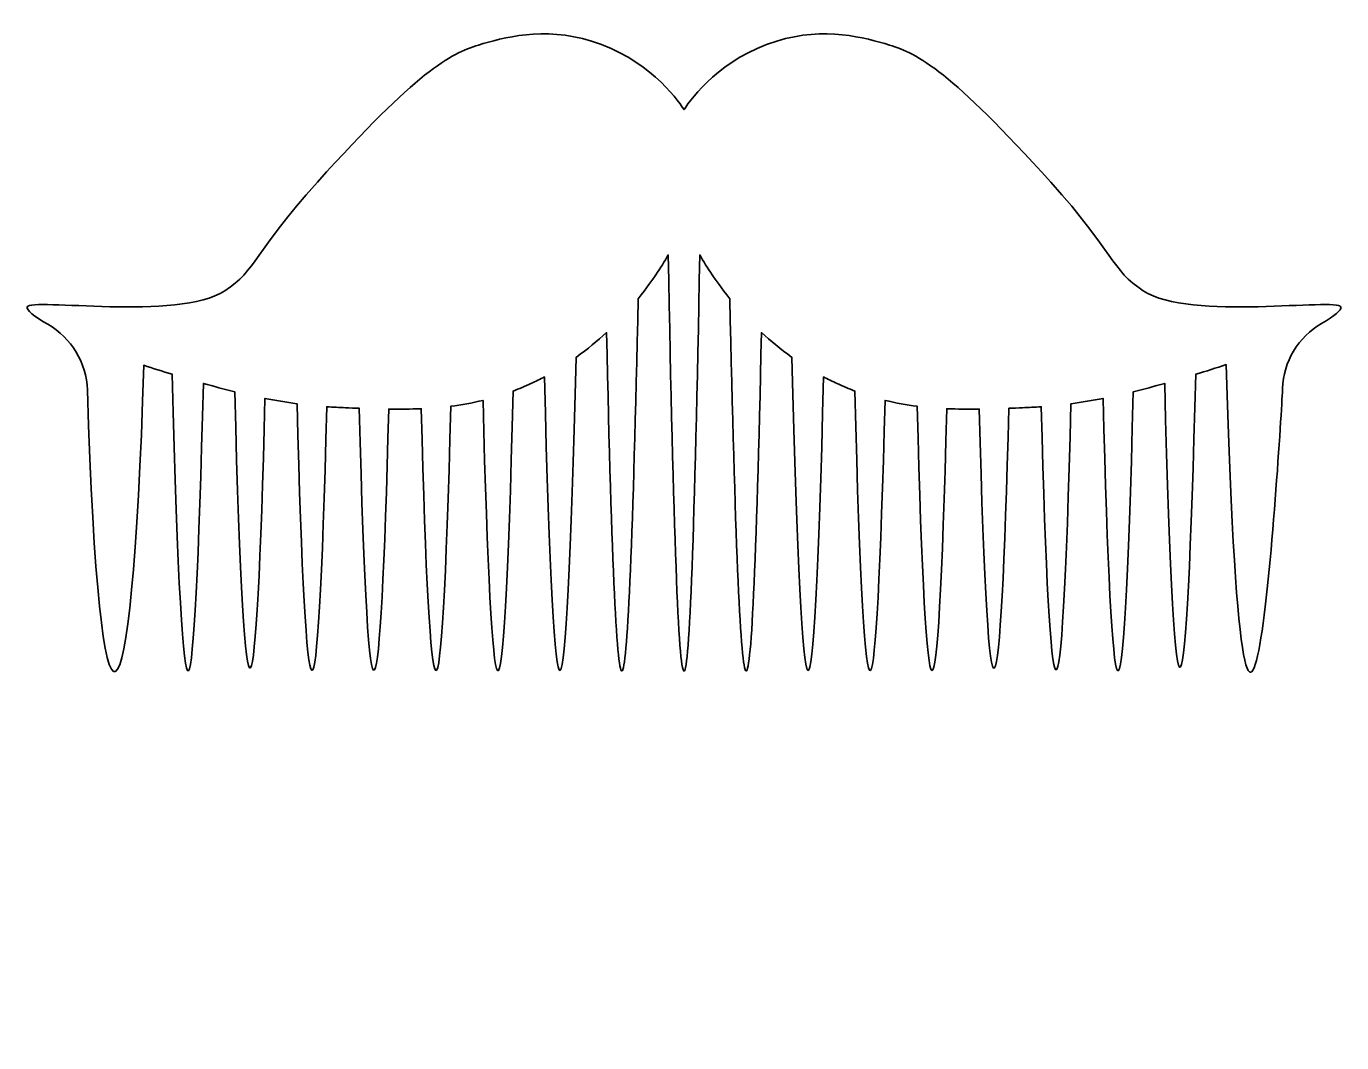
# Model space of a CAD drawing. Header units: inches. Extents: x 18.89 to 24.78, y -18.61 to -14.06.
import ezdxf

# ---------------------------------------------------------------- set-up
doc = ezdxf.new("R2010")
doc.units = ezdxf.units.IN
doc.header["$MEASUREMENT"] = 0
doc.layers.add('_U+0421_U+043B_U+043E_U+0439 1', color=7, linetype='Continuous')

msp = doc.modelspace()

# ---------------------------------------------------------------- linework, layer by layer
at = {"layer": '_U+0421_U+043B_U+043E_U+0439 1', "color": 22, "lineweight": 35, "true_color": 0xe52421}
msp.add_open_spline([(24.6867, -15.3946), (24.5824, -15.4555), (24.5159, -15.5648), (24.5122, -15.6856), (24.5122, -15.6856), (24.3512, -18.6137), (24.2591, -15.5785), (24.2158, -15.5932), (24.1704, -15.6077), (24.1232, -15.6219), (24.0819, -17.2518), (24.03, -17.4715), (23.9842, -15.6625), (23.9384, -15.6755), (23.8917, -15.6882), (23.8436, -15.7001), (23.7985, -17.4803), (23.7464, -17.2375), (23.7083, -15.7301), (23.6622, -15.739), (23.6145, -15.7469), (23.5646, -15.7535), (23.523, -17.3952), (23.4699, -17.283), (23.4316, -15.7668), (23.4041, -15.7688), (23.3763, -15.7705), (23.3475, -15.7716), (23.327, -15.7723), (23.3067, -15.7731), (23.2865, -15.7738), (23.2501, -17.2098), (23.1962, -17.4365), (23.1542, -15.7775), (23.1054, -15.7782), (23.057, -15.7779), (23.0088, -15.7759), (22.9686, -17.364), (22.9155, -17.3166), (22.8763, -15.7649), (22.8285, -15.7589), (22.7805, -15.7503), (22.7321, -15.7385), (22.6936, -17.2579), (22.6415, -17.4578), (22.5969, -15.6966), (22.5707, -15.6867), (22.5443, -15.6756), (22.5177, -15.6633), (22.4969, -15.6538), (22.4767, -15.6437), (22.4571, -15.6334), (22.4119, -17.4221), (22.3618, -17.3774), (22.3155, -15.5459), (22.2645, -15.5096), (22.219, -15.4719), (22.1789, -15.4347), (22.1334, -17.5585), (22.0828, -17.3966), (22.0374, -15.2833), (21.9995, -15.2364), (21.9733, -15.1982), (21.9585, -15.1763), (21.9377, -15.1457), (21.9192, -15.116), (21.9027, -15.0873), (21.8577, -17.5719), (21.8066, -17.5709), (21.7616, -15.0873), (21.7451, -15.116), (21.7266, -15.1457), (21.7059, -15.1763), (21.691, -15.1982), (21.6648, -15.2364), (21.6269, -15.2833), (21.5816, -17.3975), (21.531, -17.5576), (21.4854, -15.4347), (21.4453, -15.4719), (21.3999, -15.5096), (21.3489, -15.5459), (21.3024, -17.3807), (21.2524, -17.4189), (21.2072, -15.6334), (21.1876, -15.6437), (21.1674, -15.6538), (21.1467, -15.6633), (21.12, -15.6756), (21.0936, -15.6867), (21.0674, -15.6966), (21.0227, -17.4615), (20.9706, -17.255), (20.9322, -15.7385), (20.8838, -15.7503), (20.8359, -15.7589), (20.7881, -15.7649), (20.7468, -17.3946), (20.6938, -17.2854), (20.6555, -15.7759), (20.6073, -15.7779), (20.5589, -15.7782), (20.5101, -15.7775), (20.4738, -17.2107), (20.4205, -17.459), (20.3779, -15.7738), (20.3577, -15.7731), (20.3373, -15.7723), (20.3169, -15.7716), (20.2881, -15.7705), (20.2602, -15.7688), (20.2328, -15.7668), (20.192, -17.3792), (20.139, -17.3058), (20.0997, -15.7535), (20.0498, -15.7469), (20.0021, -15.739), (19.9561, -15.7301), (19.9182, -17.2272), (19.8652, -17.4569), (19.8208, -15.7001), (19.7726, -15.6882), (19.7259, -15.6755), (19.6802, -15.6625), (19.6393, -17.276), (19.5885, -17.4927), (19.5411, -15.6219), (19.4969, -15.6086), (19.4542, -15.5951), (19.4135, -15.5814), (19.3601, -17.3425), (19.2137, -17.4386), (19.1607, -15.6923), (19.157, -15.5699), (19.0894, -15.4588), (18.9833, -15.3979), (18.9203, -15.3617), (18.8874, -15.3336), (18.8917, -15.3206), (18.9059, -15.2777), (19.5678, -15.3836), (19.7757, -15.2484), (19.9201, -15.1545), (19.9043, -15.0789), (20.1906, -14.7614), (20.6369, -14.2663), (20.7847, -14.1862), (20.9122, -14.148), (21.021, -14.1155), (21.2018, -14.0641), (21.4173, -14.13), (21.6668, -14.2063), (21.7966, -14.3841), (21.8322, -14.4367), (21.8677, -14.3841), (21.9976, -14.2063), (22.2471, -14.13), (22.4625, -14.0641), (22.6433, -14.1155), (22.7522, -14.148), (22.8796, -14.1862), (23.0274, -14.2663), (23.4738, -14.7614), (23.76, -15.0789), (23.7442, -15.1545), (23.8886, -15.2484), (24.0965, -15.3836), (24.7584, -15.2777), (24.7726, -15.3206), (24.7768, -15.3332), (24.746, -15.36), (24.6867, -15.3946)], degree=3, knots=[0, 0, 0, 0, 1, 1, 1, 2, 2, 2, 3, 3, 3, 4, 4, 4, 5, 5, 5, 6, 6, 6, 7, 7, 7, 8, 8, 8, 9, 9, 9, 10, 10, 10, 11, 11, 11, 12, 12, 12, 13, 13, 13, 14, 14, 14, 15, 15, 15, 16, 16, 16, 17, 17, 17, 18, 18, 18, 19, 19, 19, 20, 20, 20, 21, 21, 21, 22, 22, 22, 23, 23, 23, 24, 24, 24, 25, 25, 25, 26, 26, 26, 27, 27, 27, 28, 28, 28, 29, 29, 29, 30, 30, 30, 31, 31, 31, 32, 32, 32, 33, 33, 33, 34, 34, 34, 35, 35, 35, 36, 36, 36, 37, 37, 37, 38, 38, 38, 39, 39, 39, 40, 40, 40, 41, 41, 41, 42, 42, 42, 43, 43, 43, 44, 44, 44, 45, 45, 45, 46, 46, 46, 47, 47, 47, 48, 48, 48, 49, 49, 49, 50, 50, 50, 51, 51, 51, 52, 52, 52, 53, 53, 53, 54, 54, 54, 55, 55, 55, 56, 56, 56, 57, 57, 57, 57], dxfattribs=at)

doc.saveas('drawing.dxf')
